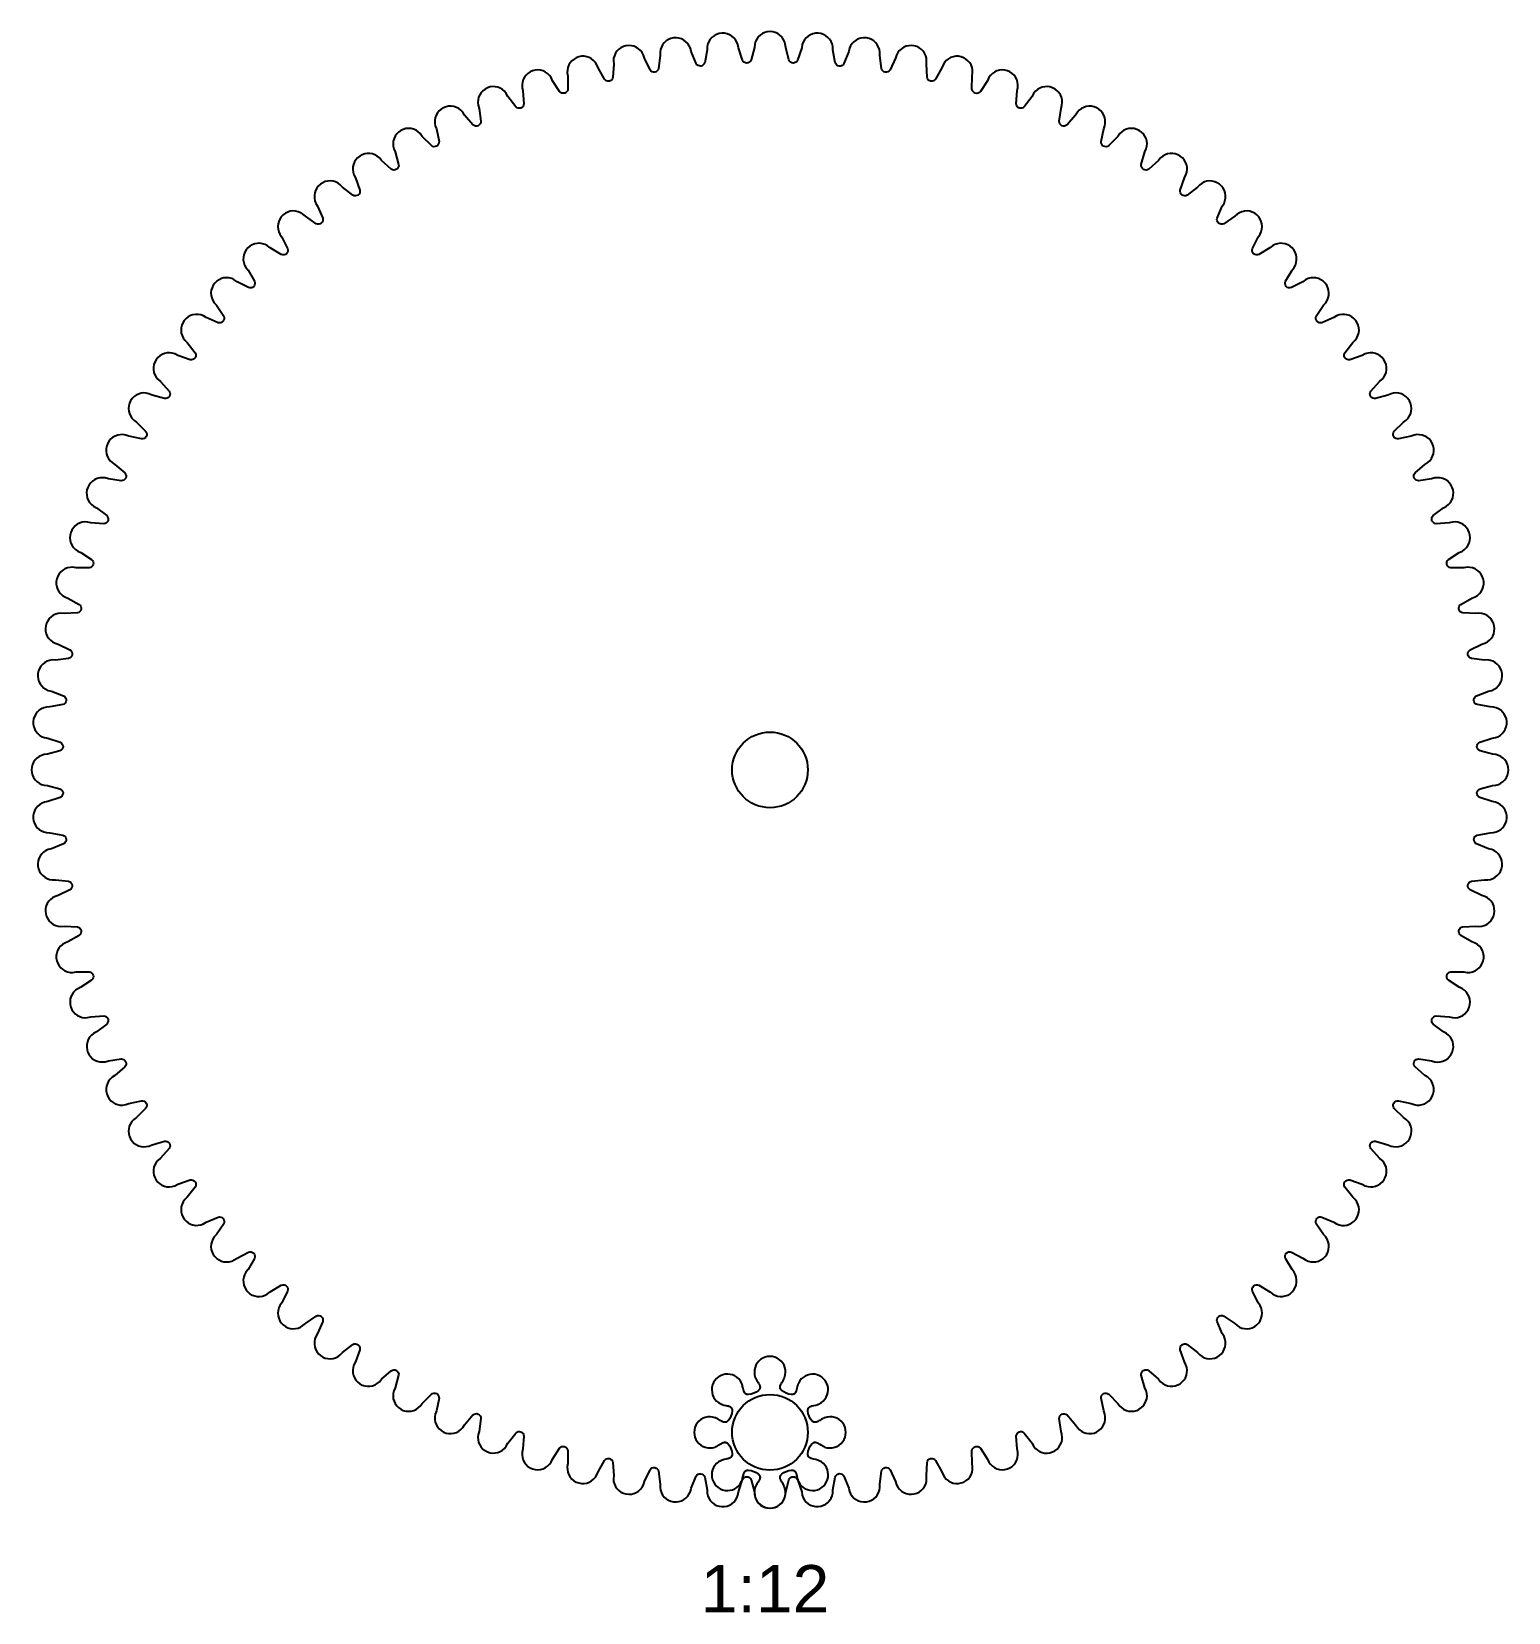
# Model space of a CAD drawing. Extents: x -10 to 1633, y -307 to 264.
# Drawn here: x 985 to 1141.1, y -5.3 to 161.8 of the extents above; entities that cross this region are included whole.
import ezdxf

# ---------------------------------------------------------------- set-up
doc = ezdxf.new("R2010")
doc.units = 0
doc.layers.add('CNC_FRIENDLY_GEAR_COLLECTI', color=7, linetype='CONTINUOUS')
doc.styles.add('ARIAL_NORMAL', font='txt')

msp = doc.modelspace()

# ---------------------------------------------------------------- linework, layer by layer
at = {"layer": 'CNC_FRIENDLY_GEAR_COLLECTI'}
for points in [[(1011.27, 27.17, 0.814686), (1013.7, 25.04), (1013.96, 25.28), (1015.09, 26.05, -0.679861), (1015.8, 25.47), (1015.26, 24.21), (1015.08, 23.9, 0.814686), (1017.65, 21.94), (1017.89, 22.19), (1018.97, 23.04, -0.679861), (1019.72, 22.5), (1019.26, 21.21), (1019.1, 20.89, 0.814686), (1021.79, 19.1), (1022.02, 19.37), (1023.04, 20.28, -0.679861), (1023.82, 19.8), (1023.45, 18.47), (1023.31, 18.15, 0.814686), (1026.11, 16.54), (1026.32, 16.82), (1027.28, 17.8, -0.679861), (1028.09, 17.37), (1027.81, 16.02), (1027.69, 15.69, 0.814686), (1030.59, 14.26), (1030.78, 14.56), (1031.67, 15.6, -0.679861), (1032.51, 15.22), (1032.32, 13.86), (1032.22, 13.52, 0.814686), (1035.2, 12.29), (1035.37, 12.6), (1036.2, 13.69, -0.679861), (1037.06, 13.37), (1036.95, 12), (1036.88, 11.66, 0.814686), (1039.94, 10.62), (1040.09, 10.94), (1040.84, 12.08, -0.679861), (1041.72, 11.82), (1041.71, 10.45), (1041.65, 10.1, 0.814686), (1044.77, 9.26), (1044.9, 9.59), (1045.58, 10.78, -0.679861), (1046.47, 10.58), (1046.55, 9.21), (1046.52, 8.85, 0.814686), (1049.69, 8.22), (1049.79, 8.56), (1050.39, 9.8, -0.679861), (1051.3, 9.65), (1051.46, 8.28), (1051.45, 7.93, 0.814686), (1054.66, 7.51), (1054.74, 7.85), (1055.26, 9.13, -0.679861), (1056.17, 9.03), (1056.43, 7.69), (1056.44, 7.33, 0.814686), (1059.67, 7.12), (1059.73, 7.47), (1060.16, 8.77, -0.679861), (1061.08, 8.74), (1061.42, 7.42), (1061.46, 7.06, 0.814686), (1064.69, 7.06), (1064.73, 7.42), (1065.07, 8.74, -0.679861), (1065.99, 8.77), (1066.42, 7.47), (1066.48, 7.12, 0.814686), (1069.7, 7.33), (1069.72, 7.69), (1069.97, 9.03, -0.679861), (1070.89, 9.13), (1071.4, 7.85), (1071.48, 7.51, 0.814686), (1074.69, 7.93), (1074.68, 8.28), (1074.85, 9.65, -0.679861), (1075.76, 9.8), (1076.35, 8.56), (1076.46, 8.22, 0.814686), (1079.63, 8.85), (1079.6, 9.21), (1079.67, 10.58, -0.679861), (1080.57, 10.78), (1081.24, 9.59), (1081.37, 9.26, 0.814686), (1084.49, 10.1), (1084.44, 10.45), (1084.42, 11.82, -0.679861), (1085.31, 12.08), (1086.06, 10.94), (1086.21, 10.62, 0.814686), (1089.27, 11.66), (1089.19, 12), (1089.09, 13.37, -0.679861), (1089.95, 13.69), (1090.77, 12.6), (1090.94, 12.29, 0.814686), (1093.93, 13.52), (1093.83, 13.86), (1093.64, 15.22, -0.679861), (1094.47, 15.6), (1095.37, 14.56), (1095.56, 14.26, 0.814686), (1098.46, 15.69), (1098.34, 16.02), (1098.06, 17.37, -0.679861), (1098.87, 17.8), (1099.83, 16.82), (1100.04, 16.54, 0.814686), (1102.84, 18.15), (1102.69, 18.47), (1102.32, 19.8, -0.679861), (1103.11, 20.28), (1104.13, 19.37), (1104.36, 19.1, 0.814686), (1107.04, 20.89), (1106.88, 21.21), (1106.43, 22.5, -0.679861), (1107.17, 23.04), (1108.25, 22.19), (1108.5, 21.94, 0.814686), (1111.06, 23.9), (1110.88, 24.21), (1110.34, 25.47, -0.679861), (1111.05, 26.05), (1112.19, 25.28), (1112.45, 25.04, 0.814686), (1114.88, 27.17), (1114.67, 27.46), (1114.06, 28.68, -0.679861), (1114.73, 29.31), (1115.91, 28.62), (1116.18, 28.39, 0.814686), (1118.47, 30.68), (1118.25, 30.96), (1117.55, 32.14, -0.679861), (1118.18, 32.81), (1119.4, 32.19), (1119.69, 31.99, 0.814686), (1121.82, 34.42), (1121.59, 34.68), (1120.81, 35.81, -0.679861), (1121.4, 36.52), (1122.66, 35.98), (1122.96, 35.8, 0.814686), (1124.93, 38.36), (1124.67, 38.61), (1123.83, 39.69, -0.679861), (1124.36, 40.44), (1125.66, 39.98), (1125.97, 39.82, 0.814686), (1127.77, 42.51), (1127.5, 42.73), (1126.58, 43.76, -0.679861), (1127.07, 44.54), (1128.39, 44.17), (1128.71, 44.03, 0.814686), (1130.33, 46.83), (1130.04, 47.04), (1129.06, 48, -0.679861), (1129.5, 48.81), (1130.84, 48.53), (1131.17, 48.41, 0.814686), (1132.6, 51.3), (1132.3, 51.5), (1131.26, 52.39, -0.679861), (1131.64, 53.23), (1133, 53.03), (1133.34, 52.94, 0.814686), (1134.58, 55.92), (1134.27, 56.09), (1133.17, 56.92, -0.679861), (1133.5, 57.78), (1134.86, 57.67), (1135.21, 57.6, 0.814686), (1136.25, 60.66), (1135.93, 60.81), (1134.78, 61.56, -0.679861), (1135.05, 62.44), (1136.42, 62.43), (1136.77, 62.37, 0.814686), (1137.6, 65.49), (1137.27, 65.62), (1136.08, 66.3, -0.679861), (1136.29, 67.19), (1137.66, 67.27), (1138.01, 67.24, 0.814686), (1138.64, 70.41), (1138.3, 70.51), (1137.07, 71.11, -0.679861), (1137.22, 72.02), (1138.58, 72.18), (1138.93, 72.17, 0.814686), (1139.35, 75.38), (1139.01, 75.46), (1137.74, 75.98, -0.679861), (1137.83, 76.89), (1139.18, 77.15), (1139.53, 77.16, 0.814686), (1139.74, 80.39), (1139.39, 80.45), (1138.09, 80.88, -0.679861), (1138.12, 81.8), (1139.45, 82.14), (1139.8, 82.18, 0.814686), (1139.8, 85.41), (1139.45, 85.45), (1138.12, 85.79, -0.679861), (1138.09, 86.71), (1139.39, 87.14), (1139.74, 87.2, 0.814686), (1139.53, 90.42), (1139.18, 90.44), (1137.83, 90.69, -0.679861), (1137.74, 91.61), (1139.01, 92.12), (1139.35, 92.2, 0.814686), (1138.93, 95.41), (1138.58, 95.4), (1137.22, 95.57, -0.679861), (1137.07, 96.47), (1138.3, 97.07), (1138.64, 97.18, 0.814686), (1138.01, 100.35), (1137.66, 100.31), (1136.29, 100.39, -0.679861), (1136.08, 101.29), (1137.27, 101.96), (1137.6, 102.09, 0.814686), (1136.77, 105.21), (1136.42, 105.16), (1135.05, 105.14, -0.679861), (1134.78, 106.02), (1135.93, 106.78), (1136.25, 106.92, 0.814686), (1135.21, 109.99), (1134.86, 109.91), (1133.5, 109.81, -0.679861), (1133.17, 110.67), (1134.27, 111.49), (1134.58, 111.66, 0.814686), (1133.34, 114.65), (1133, 114.55), (1131.64, 114.36, -0.679861), (1131.26, 115.19), (1132.3, 116.09), (1132.6, 116.28, 0.814686), (1131.17, 119.18), (1130.84, 119.06), (1129.5, 118.77, -0.679861), (1129.06, 119.59), (1130.04, 120.55), (1130.33, 120.76, 0.814686), (1128.71, 123.55), (1128.39, 123.41), (1127.07, 123.04, -0.679861), (1126.58, 123.83), (1127.5, 124.85), (1127.77, 125.08, 0.814686), (1125.97, 127.76), (1125.66, 127.6), (1124.36, 127.15, -0.679861), (1123.83, 127.89), (1124.67, 128.97), (1124.93, 129.22, 0.814686), (1122.96, 131.78), (1122.66, 131.6), (1121.4, 131.06, -0.679861), (1120.81, 131.77), (1121.59, 132.91), (1121.82, 133.17, 0.814686), (1119.69, 135.6), (1119.4, 135.39), (1118.18, 134.77, -0.679861), (1117.55, 135.45), (1118.25, 136.63), (1118.47, 136.9, 0.814686), (1116.18, 139.19), (1115.91, 138.97), (1114.73, 138.27, -0.679861), (1114.06, 138.9), (1114.67, 140.12), (1114.88, 140.41, 0.814686), (1112.45, 142.54), (1112.19, 142.31), (1111.05, 141.53, -0.679861), (1110.34, 142.12), (1110.88, 143.38), (1111.06, 143.68, 0.814686), (1108.5, 145.65), (1108.25, 145.39), (1107.17, 144.55, -0.679861), (1106.43, 145.08), (1106.88, 146.38), (1107.04, 146.69, 0.814686), (1104.36, 148.49), (1104.13, 148.22), (1103.11, 147.3, -0.679861), (1102.32, 147.79), (1102.69, 149.11), (1102.84, 149.43, 0.814686), (1100.04, 151.05), (1099.83, 150.76), (1098.87, 149.78, -0.679861), (1098.06, 150.22), (1098.34, 151.56), (1098.46, 151.89, 0.814686), (1095.56, 153.32), (1095.37, 153.02), (1094.47, 151.98, -0.679861), (1093.64, 152.36), (1093.83, 153.72), (1093.93, 154.06, 0.814686), (1090.94, 155.3), (1090.77, 154.99), (1089.95, 153.89, -0.679861), (1089.09, 154.21), (1089.19, 155.58), (1089.27, 155.93, 0.814686), (1086.21, 156.97), (1086.06, 156.65), (1085.31, 155.5, -0.679861), (1084.42, 155.77), (1084.44, 157.14), (1084.49, 157.49, 0.814686), (1081.37, 158.32), (1081.24, 157.99), (1080.57, 156.8, -0.679861), (1079.67, 157.01), (1079.6, 158.38), (1079.63, 158.73, 0.814686), (1076.46, 159.36), (1076.35, 159.02), (1075.76, 157.79, -0.679861), (1074.85, 157.94), (1074.68, 159.3), (1074.69, 159.65, 0.814686), (1071.48, 160.07), (1071.4, 159.73), (1070.89, 158.46, -0.679861), (1069.97, 158.55), (1069.72, 159.9), (1069.7, 160.25, 0.814686), (1066.48, 160.46), (1066.42, 160.11), (1065.99, 158.81, -0.679861), (1065.07, 158.84), (1064.73, 160.17), (1064.69, 160.52, 0.814686), (1061.46, 160.52), (1061.42, 160.17), (1061.08, 158.84, -0.679861), (1060.16, 158.81), (1059.73, 160.11), (1059.67, 160.46, 0.814686), (1056.44, 160.25), (1056.43, 159.9), (1056.17, 158.55, -0.679861), (1055.26, 158.46), (1054.74, 159.73), (1054.66, 160.07, 0.814686), (1051.45, 159.65), (1051.46, 159.3), (1051.3, 157.94, -0.679861), (1050.39, 157.79), (1049.79, 159.02), (1049.69, 159.36, 0.814686), (1046.52, 158.73), (1046.55, 158.38), (1046.47, 157.01, -0.679861), (1045.58, 156.8), (1044.9, 157.99), (1044.77, 158.32, 0.814686), (1041.65, 157.49), (1041.71, 157.14), (1041.72, 155.77, -0.679861), (1040.84, 155.5), (1040.09, 156.65), (1039.94, 156.97, 0.814686), (1036.88, 155.93), (1036.95, 155.58), (1037.06, 154.21, -0.679861), (1036.2, 153.89), (1035.37, 154.99), (1035.2, 155.3, 0.814686), (1032.22, 154.06), (1032.32, 153.72), (1032.51, 152.36, -0.679861), (1031.67, 151.98), (1030.78, 153.02), (1030.59, 153.32, 0.814686), (1027.69, 151.89), (1027.81, 151.56), (1028.09, 150.22, -0.679861), (1027.28, 149.78), (1026.32, 150.76), (1026.11, 151.05, 0.814686), (1023.31, 149.43), (1023.45, 149.11), (1023.82, 147.79, -0.679861), (1023.04, 147.3), (1022.02, 148.22), (1021.79, 148.49, 0.814686), (1019.1, 146.69), (1019.26, 146.38), (1019.72, 145.08, -0.679861), (1018.97, 144.55), (1017.89, 145.39), (1017.65, 145.65, 0.814686), (1015.08, 143.68), (1015.26, 143.38), (1015.8, 142.12, -0.679861), (1015.09, 141.53), (1013.96, 142.31), (1013.7, 142.54, 0.814686), (1011.27, 140.41), (1011.47, 140.12), (1012.09, 138.9, -0.679861), (1011.42, 138.27), (1010.24, 138.97), (1009.96, 139.19, 0.814686), (1007.67, 136.9), (1007.9, 136.63), (1008.59, 135.45, -0.679861), (1007.96, 134.77), (1006.74, 135.39), (1006.45, 135.6, 0.814686), (1004.32, 133.17), (1004.56, 132.91), (1005.33, 131.77, -0.679861), (1004.75, 131.06), (1003.49, 131.6), (1003.18, 131.78, 0.814686), (1001.22, 129.22), (1001.47, 128.97), (1002.32, 127.89, -0.679861), (1001.78, 127.15), (1000.49, 127.6), (1000.17, 127.76, 0.814686), (998.38, 125.08), (998.65, 124.85), (999.56, 123.83, -0.679861), (999.08, 123.04), (997.76, 123.41), (997.43, 123.55, 0.814686), (995.82, 120.76), (996.1, 120.55), (997.08, 119.59, -0.679861), (996.65, 118.77), (995.3, 119.06), (994.97, 119.18, 0.814686), (993.54, 116.28), (993.84, 116.09), (994.88, 115.19, -0.679861), (994.5, 114.36), (993.14, 114.55), (992.8, 114.65, 0.814686), (991.57, 111.66), (991.88, 111.49), (992.97, 110.67, -0.679861), (992.65, 109.81), (991.28, 109.91), (990.94, 109.99, 0.814686), (989.9, 106.92), (990.22, 106.78), (991.37, 106.02, -0.679861), (991.1, 105.14), (989.73, 105.16), (989.38, 105.21, 0.814686), (988.54, 102.09), (988.87, 101.96), (990.06, 101.29, -0.679861), (989.86, 100.39), (988.49, 100.31), (988.13, 100.35, 0.814686), (987.5, 97.18), (987.84, 97.07), (989.08, 96.47, -0.679861), (988.93, 95.57), (987.56, 95.4), (987.21, 95.41, 0.814686), (986.79, 92.2), (987.13, 92.12), (988.41, 91.61, -0.679861), (988.32, 90.69), (986.97, 90.44), (986.61, 90.42, 0.814686), (986.4, 87.2), (986.75, 87.14), (988.05, 86.71, -0.679861), (988.02, 85.79), (986.7, 85.45), (986.34, 85.41, 0.814686), (986.34, 82.18), (986.7, 82.14), (988.02, 81.8, -0.679861), (988.05, 80.88), (986.75, 80.45), (986.4, 80.39, 0.814686), (986.61, 77.16), (986.97, 77.15), (988.32, 76.89, -0.679861), (988.41, 75.98), (987.13, 75.46), (986.79, 75.38, 0.814686), (987.21, 72.17), (987.56, 72.18), (988.93, 72.02, -0.679861), (989.08, 71.11), (987.84, 70.51), (987.5, 70.41, 0.814686), (988.13, 67.24), (988.49, 67.27), (989.86, 67.19, -0.679861), (990.06, 66.3), (988.87, 65.62), (988.54, 65.49, 0.814686), (989.38, 62.37), (989.73, 62.43), (991.1, 62.44, -0.679861), (991.37, 61.56), (990.22, 60.81), (989.9, 60.66, 0.814686), (990.94, 57.6), (991.28, 57.67), (992.65, 57.78, -0.679861), (992.97, 56.92), (991.88, 56.09), (991.57, 55.92, 0.814686), (992.8, 52.94), (993.14, 53.03), (994.5, 53.23, -0.679861), (994.88, 52.39), (993.84, 51.5), (993.54, 51.3, 0.814686), (994.97, 48.41), (995.3, 48.53), (996.65, 48.81, -0.679861), (997.08, 48), (996.1, 47.04), (995.82, 46.83, 0.814686), (997.43, 44.03), (997.76, 44.17), (999.08, 44.54, -0.679861), (999.56, 43.76), (998.65, 42.73), (998.38, 42.51, 0.814686), (1000.17, 39.82), (1000.49, 39.98), (1001.78, 40.44, -0.679861), (1002.32, 39.69), (1001.47, 38.61), (1001.22, 38.36, 0.814686), (1003.18, 35.8), (1003.49, 35.98), (1004.75, 36.52, -0.679861), (1005.33, 35.81), (1004.56, 34.68), (1004.32, 34.42, 0.814686), (1006.45, 31.99), (1006.74, 32.19), (1007.96, 32.81, -0.679861), (1008.59, 32.14), (1007.9, 30.96), (1007.67, 30.68, 0.814686), (1009.96, 28.39), (1010.24, 28.62), (1011.42, 29.31, -0.679861), (1012.09, 28.68), (1011.47, 27.46)], [(1061.52, 7.96, 1.428148), (1064.62, 7.96), (1064.61, 8), (1064.59, 8.04), (1064.57, 8.08), (1064.55, 8.13), (1064.53, 8.17), (1064.5, 8.21), (1064.45, 8.3), (1064.33, 8.49), (1064.27, 8.59), (1064.24, 8.63), (1064.22, 8.68), (1064.21, 8.71), (1064.2, 8.73), (1064.18, 8.76), (1064.17, 8.78), (1064.17, 8.8), (1064.16, 8.83), (1064.15, 8.85), (1064.15, 8.86), (1064.14, 8.87), (1064.14, 8.88), (1064.14, 8.9), (1064.14, 8.91), (1064.13, 8.92), (1064.13, 8.93), (1064.13, 8.94), (1064.13, 8.95), (1064.13, 8.96), (1064.13, 8.97), (1064.13, 8.98), (1064.13, 9), (1064.13, 9.01), (1064.13, 9.02), (1064.13, 9.03), (1064.13, 9.04), (1064.13, 9.05), (1064.13, 9.06), (1064.13, 9.07), (1064.13, 9.08), (1064.14, 9.09), (1064.14, 9.1), (1064.14, 9.11), (1064.14, 9.12), (1064.15, 9.13), (1064.15, 9.14), (1064.16, 9.15), (1064.16, 9.16), (1064.16, 9.16), (1064.17, 9.17), (1064.17, 9.18), (1064.18, 9.19), (1064.18, 9.2), (1064.19, 9.21), (1064.2, 9.22), (1064.2, 9.23), (1064.21, 9.23), (1064.22, 9.24), (1064.22, 9.25), (1064.24, 9.27), (1064.25, 9.28), (1064.27, 9.3), (1064.28, 9.31), (1064.3, 9.33, -0.176327), (1065.34, 9.76), (1065.36, 9.76), (1065.38, 9.76), (1065.41, 9.76), (1065.43, 9.76), (1065.45, 9.76), (1065.46, 9.76), (1065.47, 9.76), (1065.48, 9.76), (1065.49, 9.75), (1065.5, 9.75), (1065.51, 9.75), (1065.52, 9.75), (1065.53, 9.74), (1065.54, 9.74), (1065.55, 9.74), (1065.56, 9.74), (1065.57, 9.73), (1065.58, 9.73), (1065.59, 9.72), (1065.6, 9.72), (1065.61, 9.72), (1065.62, 9.71), (1065.63, 9.71), (1065.63, 9.7), (1065.64, 9.69), (1065.65, 9.69), (1065.66, 9.68), (1065.67, 9.68), (1065.68, 9.67), (1065.68, 9.66), (1065.69, 9.65), (1065.7, 9.65), (1065.71, 9.64), (1065.71, 9.63), (1065.72, 9.62), (1065.73, 9.61), (1065.73, 9.61), (1065.74, 9.6), (1065.75, 9.59), (1065.75, 9.58), (1065.76, 9.57), (1065.77, 9.56), (1065.77, 9.55), (1065.78, 9.54), (1065.78, 9.53), (1065.8, 9.51), (1065.81, 9.48), (1065.82, 9.46), (1065.83, 9.44), (1065.84, 9.41), (1065.85, 9.39), (1065.85, 9.36), (1065.87, 9.31), (1065.89, 9.25), (1065.91, 9.14), (1065.96, 8.93), (1065.99, 8.83), (1066, 8.78), (1066.01, 8.73), (1066.03, 8.69), (1066.04, 8.65), (1066.06, 8.6), (1066.08, 8.56, 1.428148), (1068.27, 10.76), (1068.23, 10.78), (1068.19, 10.79), (1068.15, 10.81), (1068.1, 10.82), (1068.06, 10.84), (1068.01, 10.85), (1067.91, 10.88), (1067.69, 10.92), (1067.58, 10.95), (1067.53, 10.97), (1067.48, 10.98), (1067.45, 10.99), (1067.42, 11), (1067.4, 11.01), (1067.38, 11.02), (1067.35, 11.03), (1067.33, 11.04), (1067.31, 11.05), (1067.3, 11.06), (1067.29, 11.06), (1067.28, 11.07), (1067.27, 11.07), (1067.26, 11.08), (1067.25, 11.09), (1067.24, 11.09), (1067.23, 11.1), (1067.22, 11.11), (1067.21, 11.12), (1067.2, 11.12), (1067.2, 11.13), (1067.19, 11.14), (1067.18, 11.14), (1067.17, 11.15), (1067.17, 11.16), (1067.16, 11.17), (1067.15, 11.18), (1067.15, 11.18), (1067.14, 11.19), (1067.14, 11.2), (1067.13, 11.21), (1067.12, 11.22), (1067.12, 11.23), (1067.12, 11.24), (1067.11, 11.25), (1067.11, 11.26), (1067.1, 11.26), (1067.1, 11.27), (1067.1, 11.28), (1067.09, 11.29), (1067.09, 11.3), (1067.09, 11.31), (1067.09, 11.32), (1067.08, 11.33), (1067.08, 11.34), (1067.08, 11.35), (1067.08, 11.36), (1067.08, 11.38), (1067.08, 11.39), (1067.08, 11.41), (1067.07, 11.43), (1067.07, 11.45), (1067.07, 11.47), (1067.08, 11.49, -0.176327), (1067.51, 12.54), (1067.52, 12.55), (1067.54, 12.57), (1067.55, 12.58), (1067.57, 12.6), (1067.58, 12.61), (1067.59, 12.62), (1067.6, 12.63), (1067.61, 12.63), (1067.62, 12.64), (1067.63, 12.64), (1067.64, 12.65), (1067.64, 12.66), (1067.65, 12.66), (1067.66, 12.67), (1067.67, 12.67), (1067.68, 12.68), (1067.69, 12.68), (1067.7, 12.68), (1067.71, 12.69), (1067.72, 12.69), (1067.73, 12.69), (1067.74, 12.7), (1067.75, 12.7), (1067.76, 12.7), (1067.77, 12.7), (1067.78, 12.71), (1067.79, 12.71), (1067.8, 12.71), (1067.81, 12.71), (1067.82, 12.71), (1067.83, 12.71), (1067.84, 12.71), (1067.85, 12.71), (1067.86, 12.71), (1067.87, 12.71), (1067.88, 12.71), (1067.89, 12.71), (1067.91, 12.7), (1067.92, 12.7), (1067.93, 12.7), (1067.94, 12.7), (1067.95, 12.7), (1067.96, 12.69), (1067.97, 12.69), (1067.99, 12.69), (1068.01, 12.68), (1068.03, 12.67), (1068.06, 12.66), (1068.08, 12.65), (1068.1, 12.64), (1068.13, 12.63), (1068.15, 12.62), (1068.2, 12.59), (1068.25, 12.56), (1068.35, 12.5), (1068.53, 12.39), (1068.62, 12.33), (1068.67, 12.31), (1068.71, 12.29), (1068.75, 12.26), (1068.79, 12.25), (1068.83, 12.23), (1068.87, 12.21, 1.428148), (1068.87, 15.31), (1068.83, 15.3), (1068.79, 15.28), (1068.75, 15.26), (1068.71, 15.24), (1068.67, 15.22), (1068.62, 15.19), (1068.53, 15.14), (1068.35, 15.02), (1068.25, 14.96), (1068.2, 14.94), (1068.15, 14.91), (1068.13, 14.9), (1068.1, 14.89), (1068.08, 14.88), (1068.06, 14.87), (1068.03, 14.86), (1068.01, 14.85), (1067.99, 14.84), (1067.97, 14.84), (1067.96, 14.83), (1067.95, 14.83), (1067.94, 14.83), (1067.93, 14.83), (1067.92, 14.82), (1067.91, 14.82), (1067.89, 14.82), (1067.88, 14.82), (1067.87, 14.82), (1067.86, 14.82), (1067.85, 14.82), (1067.84, 14.82), (1067.83, 14.82), (1067.82, 14.82), (1067.81, 14.82), (1067.8, 14.82), (1067.79, 14.82), (1067.78, 14.82), (1067.77, 14.82), (1067.76, 14.82), (1067.75, 14.83), (1067.74, 14.83), (1067.73, 14.83), (1067.72, 14.84), (1067.71, 14.84), (1067.7, 14.84), (1067.69, 14.85), (1067.68, 14.85), (1067.67, 14.86), (1067.66, 14.86), (1067.65, 14.87), (1067.64, 14.87), (1067.64, 14.88), (1067.63, 14.88), (1067.62, 14.89), (1067.61, 14.89), (1067.6, 14.9), (1067.59, 14.91), (1067.58, 14.91), (1067.57, 14.93), (1067.55, 14.94), (1067.54, 14.96), (1067.52, 14.97), (1067.51, 14.99, -0.176327), (1067.08, 16.03), (1067.07, 16.05), (1067.07, 16.08), (1067.07, 16.1), (1067.08, 16.12), (1067.08, 16.14), (1067.08, 16.15), (1067.08, 16.16), (1067.08, 16.17), (1067.08, 16.18), (1067.08, 16.19), (1067.09, 16.2), (1067.09, 16.21), (1067.09, 16.22), (1067.09, 16.23), (1067.1, 16.24), (1067.1, 16.25), (1067.1, 16.26), (1067.11, 16.27), (1067.11, 16.28), (1067.12, 16.29), (1067.12, 16.3), (1067.12, 16.31), (1067.13, 16.32), (1067.14, 16.33), (1067.14, 16.33), (1067.15, 16.34), (1067.15, 16.35), (1067.16, 16.36), (1067.17, 16.37), (1067.17, 16.37), (1067.18, 16.38), (1067.19, 16.39), (1067.2, 16.4), (1067.2, 16.4), (1067.21, 16.41), (1067.22, 16.42), (1067.23, 16.43), (1067.24, 16.43), (1067.25, 16.44), (1067.26, 16.45), (1067.27, 16.45), (1067.28, 16.46), (1067.29, 16.46), (1067.3, 16.47), (1067.31, 16.48), (1067.33, 16.49), (1067.35, 16.5), (1067.38, 16.51), (1067.4, 16.52), (1067.42, 16.53), (1067.45, 16.54), (1067.48, 16.55), (1067.53, 16.56), (1067.58, 16.58), (1067.69, 16.6), (1067.91, 16.65), (1068.01, 16.68), (1068.06, 16.69), (1068.1, 16.7), (1068.15, 16.72), (1068.19, 16.73), (1068.23, 16.75), (1068.27, 16.77, 1.428148), (1066.08, 18.96), (1066.06, 18.92), (1066.04, 18.88), (1066.03, 18.84), (1066.01, 18.79), (1066, 18.75), (1065.99, 18.7), (1065.96, 18.6), (1065.91, 18.38), (1065.89, 18.27), (1065.87, 18.22), (1065.85, 18.17), (1065.85, 18.14), (1065.84, 18.12), (1065.83, 18.09), (1065.82, 18.07), (1065.81, 18.04), (1065.8, 18.02), (1065.78, 18), (1065.78, 17.99), (1065.77, 17.98), (1065.77, 17.97), (1065.76, 17.96), (1065.75, 17.95), (1065.75, 17.94), (1065.74, 17.93), (1065.73, 17.92), (1065.73, 17.91), (1065.72, 17.9), (1065.71, 17.9), (1065.71, 17.89), (1065.7, 17.88), (1065.69, 17.87), (1065.68, 17.86), (1065.68, 17.86), (1065.67, 17.85), (1065.66, 17.84), (1065.65, 17.84), (1065.64, 17.83), (1065.63, 17.83), (1065.63, 17.82), (1065.62, 17.82), (1065.61, 17.81), (1065.6, 17.81), (1065.59, 17.8), (1065.58, 17.8), (1065.57, 17.79), (1065.56, 17.79), (1065.55, 17.79), (1065.54, 17.78), (1065.53, 17.78), (1065.52, 17.78), (1065.51, 17.78), (1065.5, 17.77), (1065.49, 17.77), (1065.48, 17.77), (1065.47, 17.77), (1065.46, 17.77), (1065.45, 17.77), (1065.43, 17.77), (1065.41, 17.77), (1065.38, 17.77), (1065.36, 17.77), (1065.34, 17.77, -0.176327), (1064.3, 18.2), (1064.28, 18.21), (1064.27, 18.23), (1064.25, 18.24), (1064.24, 18.26), (1064.22, 18.28), (1064.22, 18.28), (1064.21, 18.29), (1064.2, 18.3), (1064.2, 18.31), (1064.19, 18.32), (1064.18, 18.33), (1064.18, 18.34), (1064.17, 18.34), (1064.17, 18.35), (1064.16, 18.36), (1064.16, 18.37), (1064.16, 18.38), (1064.15, 18.39), (1064.15, 18.4), (1064.14, 18.41), (1064.14, 18.42), (1064.14, 18.43), (1064.14, 18.44), (1064.13, 18.45), (1064.13, 18.46), (1064.13, 18.47), (1064.13, 18.48), (1064.13, 18.49), (1064.13, 18.5), (1064.13, 18.51), (1064.13, 18.52), (1064.13, 18.53), (1064.13, 18.54), (1064.13, 18.55), (1064.13, 18.56), (1064.13, 18.57), (1064.13, 18.59), (1064.13, 18.6), (1064.13, 18.61), (1064.14, 18.62), (1064.14, 18.63), (1064.14, 18.64), (1064.14, 18.65), (1064.15, 18.67), (1064.15, 18.68), (1064.16, 18.7), (1064.17, 18.72), (1064.17, 18.75), (1064.18, 18.77), (1064.2, 18.8), (1064.21, 18.82), (1064.22, 18.84), (1064.24, 18.89), (1064.27, 18.94), (1064.33, 19.04), (1064.45, 19.23), (1064.5, 19.31), (1064.53, 19.36), (1064.55, 19.4), (1064.57, 19.44), (1064.59, 19.48), (1064.61, 19.52), (1064.62, 19.57, 1.428148), (1061.52, 19.57), (1061.54, 19.52), (1061.55, 19.48), (1061.57, 19.44), (1061.59, 19.4), (1061.62, 19.36), (1061.64, 19.31), (1061.69, 19.23), (1061.81, 19.04), (1061.87, 18.94), (1061.9, 18.89), (1061.93, 18.84), (1061.94, 18.82), (1061.95, 18.8), (1061.96, 18.77), (1061.97, 18.75), (1061.98, 18.72), (1061.99, 18.7), (1061.99, 18.68), (1062, 18.67), (1062, 18.65), (1062, 18.64), (1062.01, 18.63), (1062.01, 18.62), (1062.01, 18.61), (1062.01, 18.6), (1062.01, 18.59), (1062.02, 18.57), (1062.02, 18.56), (1062.02, 18.55), (1062.02, 18.54), (1062.02, 18.53), (1062.02, 18.52), (1062.02, 18.51), (1062.02, 18.5), (1062.02, 18.49), (1062.02, 18.48), (1062.01, 18.47), (1062.01, 18.46), (1062.01, 18.45), (1062.01, 18.44), (1062.01, 18.43), (1062, 18.42), (1062, 18.41), (1062, 18.4), (1061.99, 18.39), (1061.99, 18.38), (1061.98, 18.37), (1061.98, 18.36), (1061.98, 18.35), (1061.97, 18.34), (1061.96, 18.34), (1061.96, 18.33), (1061.95, 18.32), (1061.95, 18.31), (1061.94, 18.3), (1061.93, 18.29), (1061.93, 18.28), (1061.92, 18.28), (1061.91, 18.26), (1061.89, 18.24), (1061.88, 18.23), (1061.86, 18.21), (1061.85, 18.2, -0.176327), (1060.8, 17.77), (1060.78, 17.77), (1060.76, 17.77), (1060.74, 17.77), (1060.72, 17.77), (1060.69, 17.77), (1060.68, 17.77), (1060.67, 17.77), (1060.66, 17.77), (1060.65, 17.77), (1060.64, 17.77), (1060.63, 17.78), (1060.62, 17.78), (1060.61, 17.78), (1060.6, 17.78), (1060.59, 17.79), (1060.58, 17.79), (1060.57, 17.79), (1060.56, 17.8), (1060.55, 17.8), (1060.55, 17.81), (1060.54, 17.81), (1060.53, 17.82), (1060.52, 17.82), (1060.51, 17.83), (1060.5, 17.83), (1060.49, 17.84), (1060.48, 17.84), (1060.48, 17.85), (1060.47, 17.86), (1060.46, 17.86), (1060.45, 17.87), (1060.45, 17.88), (1060.44, 17.89), (1060.43, 17.9), (1060.42, 17.9), (1060.42, 17.91), (1060.41, 17.92), (1060.4, 17.93), (1060.4, 17.94), (1060.39, 17.95), (1060.38, 17.96), (1060.38, 17.97), (1060.37, 17.98), (1060.37, 17.99), (1060.36, 18), (1060.35, 18.02), (1060.34, 18.04), (1060.33, 18.07), (1060.32, 18.09), (1060.31, 18.12), (1060.3, 18.14), (1060.29, 18.17), (1060.27, 18.22), (1060.26, 18.27), (1060.23, 18.38), (1060.18, 18.6), (1060.16, 18.7), (1060.15, 18.75), (1060.13, 18.79), (1060.12, 18.84), (1060.1, 18.88), (1060.08, 18.92), (1060.07, 18.96, 1.428148), (1057.87, 16.77), (1057.91, 16.75), (1057.95, 16.73), (1058, 16.72), (1058.04, 16.7), (1058.09, 16.69), (1058.13, 16.68), (1058.24, 16.65), (1058.45, 16.6), (1058.56, 16.58), (1058.62, 16.56), (1058.67, 16.55), (1058.69, 16.54), (1058.72, 16.53), (1058.74, 16.52), (1058.77, 16.51), (1058.79, 16.5), (1058.81, 16.49), (1058.84, 16.48), (1058.85, 16.47), (1058.86, 16.46), (1058.87, 16.46), (1058.88, 16.45), (1058.89, 16.45), (1058.9, 16.44), (1058.91, 16.43), (1058.91, 16.43), (1058.92, 16.42), (1058.93, 16.41), (1058.94, 16.4), (1058.95, 16.4), (1058.96, 16.39), (1058.96, 16.38), (1058.97, 16.37), (1058.98, 16.37), (1058.98, 16.36), (1058.99, 16.35), (1059, 16.34), (1059, 16.33), (1059.01, 16.33), (1059.01, 16.32), (1059.02, 16.31), (1059.02, 16.3), (1059.03, 16.29), (1059.03, 16.28), (1059.04, 16.27), (1059.04, 16.26), (1059.04, 16.25), (1059.05, 16.24), (1059.05, 16.23), (1059.05, 16.22), (1059.06, 16.21), (1059.06, 16.2), (1059.06, 16.19), (1059.06, 16.18), (1059.06, 16.17), (1059.07, 16.16), (1059.07, 16.15), (1059.07, 16.14), (1059.07, 16.12), (1059.07, 16.1), (1059.07, 16.08), (1059.07, 16.05), (1059.07, 16.03, -0.176327), (1058.64, 14.99), (1058.62, 14.97), (1058.61, 14.96), (1058.59, 14.94), (1058.58, 14.93), (1058.56, 14.91), (1058.55, 14.91), (1058.54, 14.9), (1058.53, 14.89), (1058.53, 14.89), (1058.52, 14.88), (1058.51, 14.88), (1058.5, 14.87), (1058.49, 14.87), (1058.48, 14.86), (1058.47, 14.86), (1058.46, 14.85), (1058.45, 14.85), (1058.45, 14.84), (1058.44, 14.84), (1058.43, 14.84), (1058.42, 14.83), (1058.41, 14.83), (1058.4, 14.83), (1058.39, 14.82), (1058.38, 14.82), (1058.37, 14.82), (1058.36, 14.82), (1058.35, 14.82), (1058.34, 14.82), (1058.33, 14.82), (1058.32, 14.82), (1058.3, 14.82), (1058.29, 14.82), (1058.28, 14.82), (1058.27, 14.82), (1058.26, 14.82), (1058.25, 14.82), (1058.24, 14.82), (1058.23, 14.82), (1058.22, 14.83), (1058.2, 14.83), (1058.19, 14.83), (1058.18, 14.83), (1058.17, 14.84), (1058.16, 14.84), (1058.14, 14.85), (1058.11, 14.86), (1058.09, 14.87), (1058.06, 14.88), (1058.04, 14.89), (1058.02, 14.9), (1057.99, 14.91), (1057.94, 14.94), (1057.89, 14.96), (1057.8, 15.02), (1057.61, 15.14), (1057.52, 15.19), (1057.48, 15.22), (1057.44, 15.24), (1057.39, 15.26), (1057.35, 15.28), (1057.31, 15.3), (1057.27, 15.31, 1.428148), (1057.27, 12.21), (1057.31, 12.23), (1057.35, 12.25), (1057.39, 12.26), (1057.44, 12.29), (1057.48, 12.31), (1057.52, 12.33), (1057.61, 12.39), (1057.8, 12.5), (1057.89, 12.56), (1057.94, 12.59), (1057.99, 12.62), (1058.02, 12.63), (1058.04, 12.64), (1058.06, 12.65), (1058.09, 12.66), (1058.11, 12.67), (1058.14, 12.68), (1058.16, 12.69), (1058.17, 12.69), (1058.18, 12.69), (1058.19, 12.7), (1058.2, 12.7), (1058.22, 12.7), (1058.23, 12.7), (1058.24, 12.7), (1058.25, 12.71), (1058.26, 12.71), (1058.27, 12.71), (1058.28, 12.71), (1058.29, 12.71), (1058.3, 12.71), (1058.32, 12.71), (1058.33, 12.71), (1058.34, 12.71), (1058.35, 12.71), (1058.36, 12.71), (1058.37, 12.71), (1058.38, 12.7), (1058.39, 12.7), (1058.4, 12.7), (1058.41, 12.7), (1058.42, 12.69), (1058.43, 12.69), (1058.44, 12.69), (1058.45, 12.68), (1058.45, 12.68), (1058.46, 12.68), (1058.47, 12.67), (1058.48, 12.67), (1058.49, 12.66), (1058.5, 12.66), (1058.51, 12.65), (1058.52, 12.64), (1058.53, 12.64), (1058.53, 12.63), (1058.54, 12.63), (1058.55, 12.62), (1058.56, 12.61), (1058.58, 12.6), (1058.59, 12.58), (1058.61, 12.57), (1058.62, 12.55), (1058.64, 12.54, -0.176327), (1059.07, 11.49), (1059.07, 11.47), (1059.07, 11.45), (1059.07, 11.43), (1059.07, 11.41), (1059.07, 11.39), (1059.07, 11.38), (1059.07, 11.36), (1059.06, 11.35), (1059.06, 11.34), (1059.06, 11.33), (1059.06, 11.32), (1059.06, 11.31), (1059.05, 11.3), (1059.05, 11.29), (1059.05, 11.28), (1059.04, 11.27), (1059.04, 11.26), (1059.04, 11.26), (1059.03, 11.25), (1059.03, 11.24), (1059.02, 11.23), (1059.02, 11.22), (1059.01, 11.21), (1059.01, 11.2), (1059, 11.19), (1059, 11.18), (1058.99, 11.18), (1058.98, 11.17), (1058.98, 11.16), (1058.97, 11.15), (1058.96, 11.14), (1058.96, 11.14), (1058.95, 11.13), (1058.94, 11.12), (1058.93, 11.12), (1058.92, 11.11), (1058.91, 11.1), (1058.91, 11.09), (1058.9, 11.09), (1058.89, 11.08), (1058.88, 11.07), (1058.87, 11.07), (1058.86, 11.06), (1058.85, 11.06), (1058.84, 11.05), (1058.81, 11.04), (1058.79, 11.03), (1058.77, 11.02), (1058.74, 11.01), (1058.72, 11), (1058.69, 10.99), (1058.67, 10.98), (1058.62, 10.97), (1058.56, 10.95), (1058.45, 10.92), (1058.24, 10.88), (1058.13, 10.85), (1058.09, 10.84), (1058.04, 10.82), (1058, 10.81), (1057.95, 10.79), (1057.91, 10.78), (1057.87, 10.76, 1.428148), (1060.07, 8.56), (1060.08, 8.6), (1060.1, 8.65), (1060.12, 8.69), (1060.13, 8.73), (1060.15, 8.78), (1060.16, 8.83), (1060.18, 8.93), (1060.23, 9.14), (1060.26, 9.25), (1060.27, 9.31), (1060.29, 9.36), (1060.3, 9.39), (1060.31, 9.41), (1060.32, 9.44), (1060.33, 9.46), (1060.34, 9.48), (1060.35, 9.51), (1060.36, 9.53), (1060.37, 9.54), (1060.37, 9.55), (1060.38, 9.56), (1060.38, 9.57), (1060.39, 9.58), (1060.4, 9.59), (1060.4, 9.6), (1060.41, 9.61), (1060.42, 9.61), (1060.42, 9.62), (1060.43, 9.63), (1060.44, 9.64), (1060.45, 9.65), (1060.45, 9.65), (1060.46, 9.66), (1060.47, 9.67), (1060.48, 9.68), (1060.48, 9.68), (1060.49, 9.69), (1060.5, 9.69), (1060.51, 9.7), (1060.52, 9.71), (1060.53, 9.71), (1060.54, 9.72), (1060.55, 9.72), (1060.55, 9.72), (1060.56, 9.73), (1060.57, 9.73), (1060.58, 9.74), (1060.59, 9.74), (1060.6, 9.74), (1060.61, 9.74), (1060.62, 9.75), (1060.63, 9.75), (1060.64, 9.75), (1060.65, 9.75), (1060.66, 9.76), (1060.67, 9.76), (1060.68, 9.76), (1060.69, 9.76), (1060.72, 9.76), (1060.74, 9.76), (1060.76, 9.76), (1060.78, 9.76), (1060.8, 9.76, -0.176327), (1061.85, 9.33), (1061.86, 9.31), (1061.88, 9.3), (1061.89, 9.28), (1061.91, 9.27), (1061.92, 9.25), (1061.93, 9.24), (1061.93, 9.23), (1061.94, 9.23), (1061.95, 9.22), (1061.95, 9.21), (1061.96, 9.2), (1061.96, 9.19), (1061.97, 9.18), (1061.98, 9.17), (1061.98, 9.16), (1061.98, 9.16), (1061.99, 9.15), (1061.99, 9.14), (1062, 9.13), (1062, 9.12), (1062, 9.11), (1062.01, 9.1), (1062.01, 9.09), (1062.01, 9.08), (1062.01, 9.07), (1062.01, 9.06), (1062.02, 9.05), (1062.02, 9.04), (1062.02, 9.03), (1062.02, 9.02), (1062.02, 9.01), (1062.02, 9), (1062.02, 8.98), (1062.02, 8.97), (1062.02, 8.96), (1062.02, 8.95), (1062.01, 8.94), (1062.01, 8.93), (1062.01, 8.92), (1062.01, 8.91), (1062.01, 8.9), (1062, 8.88), (1062, 8.87), (1062, 8.86), (1061.99, 8.85), (1061.99, 8.83), (1061.98, 8.8), (1061.97, 8.78), (1061.96, 8.76), (1061.95, 8.73), (1061.94, 8.71), (1061.93, 8.68), (1061.9, 8.63), (1061.87, 8.59), (1061.81, 8.49), (1061.69, 8.3), (1061.64, 8.21), (1061.62, 8.17), (1061.59, 8.13), (1061.57, 8.08), (1061.55, 8.04), (1061.54, 8)]]:
    msp.add_lwpolyline(points, format="xyb", close=True, dxfattribs=at)
for centre in [(1063.07, 83.79), (1063.07, 13.76)]:
    msp.add_circle(centre, 4, dxfattribs=at)

# ---------------------------------------------------------------- texts
at = {"layer": 'CNC_FRIENDLY_GEAR_COLLECTI', "linetype": 'CONTINUOUS', "style": 'ARIAL_NORMAL'}
msp.add_text('1:12', height=5, dxfattribs=at).set_placement((1055.75, -5.27))

doc.saveas('drawing.dxf')
